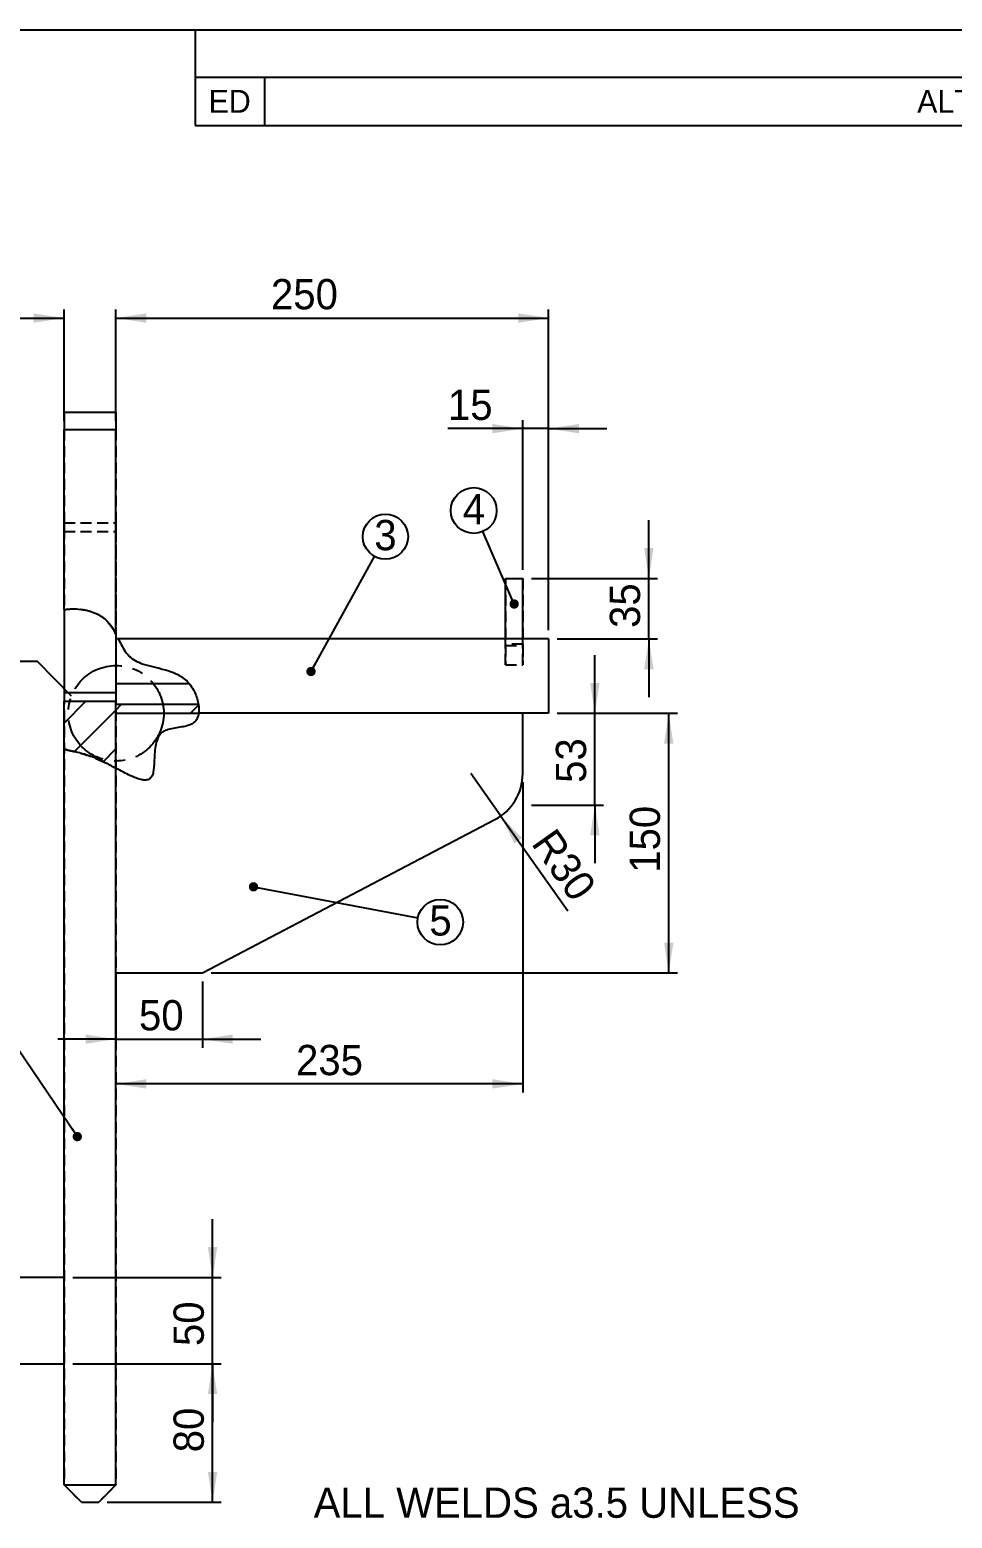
# Model space of a CAD drawing. Header units: millimetres. Extents: x 8 to 2090, y 25 to 1460.
# Drawn here: x 837 to 1370, y 600 to 1460 of the extents above; entities that cross this region are included whole.
import ezdxf

# ---------------------------------------------------------------- set-up
doc = ezdxf.new("R2010")
doc.units = ezdxf.units.MM
doc.header["$LTSCALE"] = 5
doc.header["$PDSIZE"] = -1
doc.linetypes.add('CENTER', pattern=[10.159999999999998, 6.35, -1.27, 1.27, -1.27])
doc.linetypes.add('HIDDEN', pattern=[1.905, 1.27, -0.635])
doc.layers.add('AM_0', color=7, linetype='Continuous', lineweight=25)
for name, color, linetype in [('AM_10', 7, 'CENTER'), ('AM_3', 6, 'HIDDEN'), ('AM_5', 3, 'Continuous'), ('AM_6', 2, 'Continuous'), ('AM_8', 1, 'Continuous')]:
    doc.layers.add(name, color=color, linetype=linetype)
doc.styles.add('SLDTEXTSTYLE0', font='ARIAL.TTF', dxfattribs={"width": 0.948})
doc.styles.add('SLDTEXTSTYLE2', font='GOTHIC.TTF', dxfattribs={"width": 0.913})
doc.styles.get("Standard").update_dxf_attribs({"font": 'ARIAL.TTF'})
doc.dimstyles.new('SLDDIMSTYLE0', dxfattribs={"dimtxt": 17.5, "dimasz": 17.5, "dimexe": 0, "dimexo": 0.0625, "dimgap": 4.375, "dimtad": 1, "dimdec": 0, "dimrnd": 1e-09, "dimzin": 12, "dimdsep": 46, "dimtxsty": 'SLDTEXTSTYLE0', "dimsah": 1, "dimcen": 0.09, "dimadec": 0, "dimazin": 3, "dimtfac": 1, "dimtdec": 0, "dimtmove": 0, "dimatfit": 0, "dimfxl": 1, "dimfrac": 2, "dimtolj": 1, "dimtzin": 12, "dimarcsym": 0})
doc.dimstyles.new('SLDDIMSTYLE1', dxfattribs={"dimtxt": 17.5, "dimasz": 17.5, "dimexe": 0, "dimexo": 0.0625, "dimgap": 4.375, "dimtad": 1, "dimdec": 0, "dimrnd": 1e-09, "dimzin": 12, "dimdsep": 46, "dimtxsty": 'SLDTEXTSTYLE0', "dimsah": 1, "dimcen": 0.09, "dimadec": 0, "dimazin": 3, "dimtfac": 1, "dimtdec": 0, "dimtofl": 0, "dimtmove": 0, "dimatfit": 3, "dimfxl": 1, "dimfrac": 2, "dimtolj": 1, "dimtzin": 12, "dimarcsym": 0})
doc.dimstyles.new('SLDDIMSTYLE2', dxfattribs={"dimtxt": 17.5, "dimasz": 17.5, "dimexe": 0, "dimexo": 0.0625, "dimgap": 4.375, "dimtad": 1, "dimdec": 0, "dimrnd": 1e-09, "dimzin": 12, "dimdsep": 46, "dimtxsty": 'SLDTEXTSTYLE0', "dimsah": 1, "dimcen": 0, "dimadec": 0, "dimazin": 3, "dimtfac": 1, "dimtdec": 0, "dimtofl": 0, "dimtmove": 0, "dimatfit": 3, "dimfxl": 1, "dimfrac": 2, "dimtolj": 1, "dimtzin": 12, "dimarcsym": 0})
doc.dimstyles.new('SLDDIMSTYLE3', dxfattribs={"dimtxt": 0.18, "dimasz": 5.3846153846, "dimexe": 0, "dimexo": 0.0625, "dimgap": 0, "dimtad": 0, "dimtih": 1, "dimtoh": 1, "dimdec": 0, "dimrnd": 1e-09, "dimzin": 0, "dimdsep": 46, "dimtxsty": 'STANDARD', "dimblk1": 'DOT', "dimblk2": 'DOT', "dimsah": 1, "dimcen": 0.09, "dimadec": 0, "dimazin": 0, "dimtfac": 5.3846153846, "dimtdec": 0, "dimtofl": 0, "dimtmove": 0, "dimatfit": 3, "dimldrblk": 'DOT', "dimfxl": 1, "dimfrac": 2, "dimtolj": 1, "dimtzin": 0, "dimarcsym": 0})
doc.dimstyles.new('SLDDIMSTYLE4', dxfattribs={"dimtxt": 0.18, "dimasz": 17.5, "dimexe": 0, "dimexo": 0.0625, "dimgap": 0, "dimtad": 0, "dimtih": 1, "dimtoh": 1, "dimdec": 0, "dimrnd": 1e-09, "dimzin": 0, "dimdsep": 46, "dimtxsty": 'STANDARD', "dimblk1": 'NONE', "dimblk2": 'NONE', "dimsah": 1, "dimcen": 0.09, "dimadec": 0, "dimazin": 0, "dimtfac": 17.5, "dimtdec": 0, "dimtofl": 0, "dimtmove": 0, "dimatfit": 3, "dimldrblk": 'NONE', "dimfxl": 1, "dimfrac": 2, "dimtolj": 1, "dimtzin": 0, "dimarcsym": 0})
pattern_1 = [(45, (0, 0), (-11.22532015133644, 11.22532015133644), [])]
pattern_2 = [(45, (0, 0), (-33.67596045400933, 33.67596045400933), []), (45, (22.45065, 0), (-33.67596045400933, 33.67596045400933), [])]

# ---------------------------------------------------------------- blocks, each defined once
blk = doc.blocks.new('SW_TABLEANNOTATION_0')
at = {"layer": 'AM_0', "color": 0}
for p, q in [((0, 0), (0, -27.3160061468)), ((0, 0), (40, 0)), ((40, 0), (905, 0)), ((905, 0), (1000, 0)), ((1000, 0), (1142, 0)), ((1142, 0), (1142, -27.3160061468)), ((0, -27.3160061468), (0, -55.3160061468)), ((0, -27.3160061468), (40, -27.3160061468)), ((40, -27.3160061468), (40, -55.3160061468)), ((40, -27.3160061468), (905, -27.3160061468)), ((905, -27.3160061468), (905, -55.3160061468)), ((905, -27.3160061468), (1000, -27.3160061468)), ((1000, -27.3160061468), (1000, -55.3160061468)), ((1000, -27.3160061468), (1142, -27.3160061468)), ((1142, -27.3160061468), (1142, -55.3160061468)), ((0, -55.3160061468), (40, -55.3160061468)), ((40, -55.3160061468), (905, -55.3160061468)), ((905, -55.3160061468), (1000, -55.3160061468)), ((1000, -55.3160061468), (1142, -55.3160061468))]:
    blk.add_line(p, q, dxfattribs=at)
at = {"layer": 'AM_0', "color": 0, "attachment_point": 1}
for s, insert, char_height, style in [('EDITIONS', (540.8864971288, -8.5019559689), 10.5833333333, 'SLDTEXTSTYLE2'), ('ED', (7.7507716883, -34.7300542098), 13.2291666667, 'SLDTEXTSTYLE0'), ('ALTERATION', (417.133487612, -34.7300542098), 13.2291666667, 'SLDTEXTSTYLE0'), ('DATE', (928.9814809896, -34.7300542098), 13.2291666667, 'SLDTEXTSTYLE0'), ('SIGNATURE', (1019.5532380641, -34.7300542098), 13.2291666667, 'SLDTEXTSTYLE0')]:
    blk.add_mtext(s, dxfattribs=dict(at, insert=insert, char_height=char_height, style=style))
blk = doc.blocks.new('_D')
at = {"layer": 'AM_5'}
for p, q in [((1163.9617275677, 1064.9484375), (1163.9617275677, 1098.6022836538)), ((1142.25625, 1064.9484375), (1168.9617275677, 1064.9484375)), ((1163.9617275677, 1011.9484375), (1163.9617275677, 1064.9484375)), ((1127.25625, 1011.9484375), (1168.9617275677, 1011.9484375)), ((1163.9617275677, 1011.9484375), (1163.9617275677, 978.2945913462))]:
    blk.add_line(p, q, dxfattribs=at)
for points in [[(1163.9617275677, 1064.9484375), (1166.65403526, 1082.4484375), (1161.2694198754, 1082.4484375)], [(1163.9617275677, 1011.9484375), (1161.2694198754, 994.4484375), (1166.65403526, 994.4484375)]]:
    blk.add_solid(points, dxfattribs=at)
at = {"layer": 'AM_5', "insert": (1141.4030409575, 1024.736812741), "char_height": 17.5, "attachment_point": 1, "rotation": 90.00000000000018, "style": 'SLDTEXTSTYLE0'}
blk.add_mtext('53', dxfattribs=at)
blk = doc.blocks.new('_D_2')
at = {"layer": 'AM_5'}
for p, q in [((862.25625, 688.9484375), (948.0552379673, 688.9484375)), ((943.0552379673, 608.9484375), (943.0552379673, 688.9484375)), ((882.25625, 608.9484375), (948.0552379673, 608.9484375))]:
    blk.add_line(p, q, dxfattribs=at)
for points in [[(943.0552379673, 688.9484375), (940.362930275, 671.4484375), (945.7475456596, 671.4484375)], [(943.0552379673, 608.9484375), (945.7475456596, 626.4484375), (940.362930275, 626.4484375)]]:
    blk.add_solid(points, dxfattribs=at)
at = {"layer": 'AM_5', "insert": (920.4965513572, 637.8375756738), "char_height": 17.5, "attachment_point": 1, "rotation": 90.00000000000018, "style": 'SLDTEXTSTYLE0'}
blk.add_mtext('80', dxfattribs=at)
blk = doc.blocks.new('_D_3')
at = {"layer": 'AM_5'}
for p, q in [((943.0552379673, 738.9484375), (943.0552379673, 772.6022836538)), ((862.25625, 738.9484375), (948.0552379673, 738.9484375)), ((943.0552379673, 688.9484375), (943.0552379673, 738.9484375)), ((862.25625, 688.9484375), (948.0552379673, 688.9484375)), ((943.0552379673, 688.9484375), (943.0552379673, 655.2945913462))]:
    blk.add_line(p, q, dxfattribs=at)
for points in [[(943.0552379673, 738.9484375), (945.7475456596, 756.4484375), (940.362930275, 756.4484375)], [(943.0552379673, 688.9484375), (940.362930275, 671.4484375), (945.7475456596, 671.4484375)]]:
    blk.add_solid(points, dxfattribs=at)
at = {"layer": 'AM_5', "insert": (920.4965513572, 699.2539825027), "char_height": 17.5, "attachment_point": 1, "rotation": 90.00000000000018, "style": 'SLDTEXTSTYLE0'}
blk.add_mtext('50', dxfattribs=at)
blk = doc.blocks.new('_D_4')
at = {"layer": 'AM_5'}
for p, q in [((1142.25625, 1064.9484375), (1211.6344985138, 1064.9484375)), ((1206.6344985138, 914.9484375), (1206.6344985138, 1064.9484375)), ((942.25625, 914.9484375), (1211.6344985138, 914.9484375))]:
    blk.add_line(p, q, dxfattribs=at)
for points in [[(1206.6344985138, 1064.9484375), (1203.9421908215, 1047.4484375), (1209.3268062061, 1047.4484375)], [(1206.6344985138, 914.9484375), (1209.3268062061, 932.4484375), (1203.9421908215, 932.4484375)]]:
    blk.add_solid(points, dxfattribs=at)
at = {"layer": 'AM_5', "insert": (1184.0758119036, 972.8044415926), "char_height": 17.5, "attachment_point": 1, "rotation": 90.0000000000002, "style": 'SLDTEXTSTYLE0'}
blk.add_mtext('150', dxfattribs=at)
blk = doc.blocks.new('_D_5')
at = {"layer": 'AM_5'}
for p, q in [((1122.25625, 1025.0923612102), (1122.25625, 845.748952595)), ((1122.25625, 850.748952595), (887.25625, 850.748952595))]:
    blk.add_line(p, q, dxfattribs=at)
for points in [[(887.25625, 850.748952595), (904.75625, 848.0566449027), (904.75625, 853.4412602873)], [(1122.25625, 850.748952595), (1104.75625, 853.4412602873), (1104.75625, 848.0566449027)]]:
    blk.add_solid(points, dxfattribs=at)
at = {"layer": 'AM_5', "insert": (991.3028020219, 873.3076392051), "char_height": 17.5, "attachment_point": 1, "style": 'SLDTEXTSTYLE0'}
blk.add_mtext('235', dxfattribs=at)
blk = doc.blocks.new('_D_6')
at = {"layer": 'AM_5'}
for p, q in [((887.25625, 909.9484375), (887.25625, 871.6316058147)), ((937.25625, 909.9484375), (937.25625, 871.6316058147)), ((887.25625, 876.6316058147), (853.6024038462, 876.6316058147)), ((887.25625, 876.6316058147), (937.25625, 876.6316058147)), ((937.25625, 876.6316058147), (970.9100961538, 876.6316058147))]:
    blk.add_line(p, q, dxfattribs=at)
for points in [[(887.25625, 876.6316058147), (869.75625, 879.323913507), (869.75625, 873.9392981224)], [(937.25625, 876.6316058147), (954.75625, 873.9392981224), (954.75625, 879.323913507)]]:
    blk.add_solid(points, dxfattribs=at)
at = {"layer": 'AM_5', "insert": (900.5462528069, 899.1902924249), "char_height": 17.5, "attachment_point": 1, "style": 'SLDTEXTSTYLE0'}
blk.add_mtext('50', dxfattribs=at)
blk = doc.blocks.new('_D_7')
at = {"layer": 'AM_5'}
for q in [(1092.25625, 1030.0923612102), (1148.2469641793, 950.8531075061)]:
    blk.add_line((1109.5685325145, 1005.5916495035), q, dxfattribs=at)
blk.add_solid([(1109.5685325145, 1005.5916495035), (1117.4685821614, 989.745901295), (1121.8661458011, 992.853234054)], dxfattribs=at)
at = {"layer": 'AM_5', "insert": (1141.0602734998, 999.761495165), "char_height": 17.5, "attachment_point": 1, "rotation": 305.2451516349197, "style": 'SLDTEXTSTYLE0'}
blk.add_mtext('R30', dxfattribs=at)
blk = doc.blocks.new('_D_8')
at = {"layer": 'AM_5'}
for p, q in [((1195.1461664139, 1142.9484375), (1195.1461664139, 1176.6022836538)), ((1127.25625, 1142.9484375), (1200.1461664139, 1142.9484375)), ((1195.1461664139, 1107.9484375), (1195.1461664139, 1142.9484375)), ((1142.25625, 1107.9484375), (1200.1461664139, 1107.9484375)), ((1195.1461664139, 1107.9484375), (1195.1461664139, 1074.2945913462))]:
    blk.add_line(p, q, dxfattribs=at)
for points in [[(1195.1461664139, 1142.9484375), (1197.8384741063, 1160.4484375), (1192.4538587216, 1160.4484375)], [(1195.1461664139, 1107.9484375), (1192.4538587216, 1090.4484375), (1197.8384741063, 1090.4484375)]]:
    blk.add_solid(points, dxfattribs=at)
at = {"layer": 'AM_5', "insert": (1172.5874798038, 1114.2976141039), "char_height": 17.5, "attachment_point": 1, "rotation": 90.00000000000021, "style": 'SLDTEXTSTYLE0'}
blk.add_mtext('35', dxfattribs=at)
blk = doc.blocks.new('_D_9')
at = {"layer": 'AM_5'}
for p, q in [((887.25625, 1233.9484375), (887.25625, 1298.3893369377)), ((887.25625, 1293.3893369377), (1137.25625, 1293.3893369377)), ((1137.25625, 1112.9484375), (1137.25625, 1298.3893369377))]:
    blk.add_line(p, q, dxfattribs=at)
for points in [[(887.25625, 1293.3893369377), (904.75625, 1290.6970292454), (904.75625, 1296.08164463)], [(1137.25625, 1293.3893369377), (1119.75625, 1296.08164463), (1119.75625, 1290.6970292454)]]:
    blk.add_solid(points, dxfattribs=at)
at = {"layer": 'AM_5', "insert": (976.8172477214, 1315.9480235478), "char_height": 17.5, "attachment_point": 1, "style": 'SLDTEXTSTYLE0'}
blk.add_mtext('250', dxfattribs=at)
blk = doc.blocks.new('_D_10')
at = {"layer": 'AM_5'}
for p, q in [((1122.25625, 1147.9484375), (1122.25625, 1234.4639305554)), ((1137.25625, 1112.9484375), (1137.25625, 1234.4639305554)), ((1122.25625, 1229.4639305554), (1079.073991782, 1229.4639305554)), ((1137.25625, 1229.4639305554), (1122.25625, 1229.4639305554)), ((1137.25625, 1229.4639305554), (1170.9100961538, 1229.4639305554))]:
    blk.add_line(p, q, dxfattribs=at)
for points in [[(1122.25625, 1229.4639305554), (1104.75625, 1232.1562382477), (1104.75625, 1226.7716228631)], [(1137.25625, 1229.4639305554), (1154.75625, 1226.7716228631), (1154.75625, 1232.1562382477)]]:
    blk.add_solid(points, dxfattribs=at)
at = {"layer": 'AM_5', "insert": (1079.073991782, 1252.0226171656), "char_height": 17.5, "attachment_point": 1, "style": 'SLDTEXTSTYLE0'}
blk.add_mtext('15', dxfattribs=at)
blk = doc.blocks.new('_D_11')
at = {"layer": 'AM_5'}
for p, q in [((719.25625, 1233.9484375), (719.25625, 1298.3893369377)), ((719.25625, 1293.3893369377), (857.25625, 1293.3893369377)), ((857.25625, 1233.9484375), (857.25625, 1298.3893369377))]:
    blk.add_line(p, q, dxfattribs=at)
for points in [[(719.25625, 1293.3893369377), (736.75625, 1290.6970292454), (736.75625, 1296.08164463)], [(857.25625, 1293.3893369377), (839.75625, 1296.08164463), (839.75625, 1290.6970292454)]]:
    blk.add_solid(points, dxfattribs=at)
at = {"layer": 'AM_5', "insert": (768.6014572687, 1315.9480235478), "char_height": 17.5, "attachment_point": 1, "style": 'SLDTEXTSTYLE0'}
blk.add_mtext('138', dxfattribs=at)
blk = doc.blocks.new('_Dot')
at = {"color": 0, "linetype": 'ByBlock', "lineweight": -2}
blk.add_line((-0.5, 0), (-1, 0), dxfattribs=at)
at = {"color": 0, "linetype": 'ByBlock', "const_width": 0.5}
blk.add_lwpolyline([(-0.25, 0, 1), (0.25, 0, 1)], format="xyb", close=True, dxfattribs=at)
blk = doc.blocks.new('SW_NOTE_0_4')
at = {"layer": 'AM_6', "color": 0}
blk.add_circle((12.9323055191, -2.4449806669), 13.16140024843909, dxfattribs=at)
at = {"layer": 'AM_6', "color": 0, "insert": (13.0840353982, 7.3039131342), "char_height": 17.5, "attachment_point": 2, "style": 'SLDTEXTSTYLE0'}
blk.add_mtext('5', dxfattribs=at)
blk = doc.blocks.new('SW_NOTE_0_5')
at = {"layer": 'AM_6', "color": 0}
blk.add_circle((6.3039339158, 11.4295998484), 13.05279033419116, dxfattribs=at)
at = {"layer": 'AM_6', "color": 0, "insert": (6.3150679969, 21.0997390658), "char_height": 17.5, "attachment_point": 2, "style": 'SLDTEXTSTYLE0'}
blk.add_mtext('3', dxfattribs=at)
blk = doc.blocks.new('SW_NOTE_0_6')
at = {"layer": 'AM_6', "color": 0}
blk.add_circle((-5.2533129353, 12.1496347746), 13.23672625515147, dxfattribs=at)
at = {"layer": 'AM_6', "color": 0, "insert": (-5.1244698649, 21.7701879994), "char_height": 17.5, "attachment_point": 2, "style": 'SLDTEXTSTYLE0'}
blk.add_mtext('4', dxfattribs=at)
blk = doc.blocks.new('_None')

msp = doc.modelspace()

# ---------------------------------------------------------------- hatches: boundary and pattern name
at = {"layer": 'AM_8'}
h = msp.add_hatch(dxfattribs=at)
h.set_pattern_fill('ANSI31', color=256, scale=5, style=0)
h.set_pattern_definition(pattern_1)
edge = h.paths.add_edge_path(flags=0)
edge.add_spline(control_points=[(857.2562499999731, 1124.91433317179), (865.9504990039536, 1126.195149948633), (879.6104730778592, 1123.697067307528), (885.6258138503731, 1113.61890319974), (887.256250007049, 1110.495914765875)], knot_values=[0.377623053425032, 0.377623053425032, 0.377623053425032, 0.377623053425032, 0.4545190661057681, 0.4874557911345004, 0.4874557911345004, 0.4874557911345004, 0.4874557911345004], weights=[1, 1, 1, 1, 1], degree=3, periodic=0)
edge.add_line((887.2562500070488, 1110.495914765876), (887.2562500000015, 1110.495914779369))
edge.add_spline(control_points=[(887.2562499999989, 1110.495914779379), (885.8447692933662, 1113.199509091629), (884.2770232310752, 1115.890456977947), (882.1910890327958, 1118.11876203591), (880.6338271076506, 1119.782311455272), (878.7355151595505, 1121.162690892589), (876.7078870923309, 1122.207554733065), (874.1935225941814, 1123.503240361197), (871.4222571060761, 1124.348196378274), (868.6323082070686, 1124.823764569962), (864.8944199150147, 1125.460916302891), (861.0076478034066, 1125.46698047244), (857.2562499999988, 1124.914333171794)], knot_values=[0, 0, 0, 0, 0.0091722225361141, 0.0091722225361141, 0.0091722225361141, 0.0160339275957082, 0.0160339275957082, 0.0160339275957082, 0.0245396212417196, 0.0245396212417196, 0.0245396212417196, 0.0359643580271157, 0.0359643580271157, 0.0359643580271157, 0.0359643580271157], weights=[1, 1, 1, 1, 1, 1, 1, 1, 1, 1, 1, 1, 1], degree=3, periodic=0)
h = msp.add_hatch(dxfattribs=at)
h.set_pattern_fill('ANSI32', color=256, scale=5, style=0)
h.set_pattern_definition(pattern_2)
edge = h.paths.add_edge_path(flags=0)
edge.add_spline(control_points=[(934.9398762117522, 1069.948437498404), (935.2090512403993, 1068.195821837541), (935.2560580012139, 1066.492619494647), (935.0401115675878, 1064.948437499996)], knot_values=[0.696998988989326, 0.696998988989326, 0.696998988989326, 0.696998988989326, 0.7122208789095967, 0.7122208789095967, 0.7122208789095967, 0.7122208789095967], weights=[1, 1, 1, 1], degree=3, periodic=0)
edge.add_spline(control_points=[(935.0401115675883, 1064.9484375), (935.7765858159994, 1070.214791080499), (927.9588656101771, 1094.173027653493), (898.1377646641241, 1088.787670855762), (890.5152906077174, 1104.040068801182), (888.5527325487716, 1107.948437500106)], knot_values=[0.2877791210904149, 0.2877791210904149, 0.2877791210904149, 0.2877791210904149, 0.3396925968084721, 0.4625634067912818, 0.503625871980501, 0.503625871980501, 0.503625871980501, 0.503625871980501], weights=[1, 1, 1, 1, 1, 1], degree=3, periodic=0)
edge.add_spline(control_points=[(888.5527325488251, 1107.9484375), (890.515290607752, 1104.040068801112), (898.1377646641755, 1088.787670855771), (920.7865686288017, 1092.877791157232), (929.6920168328063, 1081.9484375)], knot_values=[0.496374128019872, 0.496374128019872, 0.496374128019872, 0.496374128019872, 0.5374365932087182, 0.660307403154721, 0.660307403154721, 0.660307403154721, 0.660307403154721], weights=[1, 1, 1, 1, 1], degree=3, periodic=0)
edge.add_spline(control_points=[(929.6920168328062, 1081.9484375), (930.5879485664748, 1080.848890958862), (931.3760507315311, 1079.636139605723), (932.0317427457194, 1078.433616256202), (932.6233965657718, 1077.34853741118), (933.1202469563269, 1076.246399992741), (933.5100920190292, 1075.235952041433), (933.9057157758484, 1074.210526166354), (934.2016153333843, 1073.253856337017), (934.4102008527872, 1072.467960528991), (934.6218994391382, 1071.67033549704), (934.7518617015943, 1071.026218054104), (934.8302326970256, 1070.598883618807), (934.9085647377417, 1070.171761592338), (934.9398762115071, 1069.9484375), (934.9398762115071, 1069.9484375)], knot_values=[0, 0, 0, 0, 0.0042550283674396, 0.0042550283674396, 0.0042550283674396, 0.0080916945646041, 0.0080916945646041, 0.0080916945646041, 0.0119901555552513, 0.0119901555552513, 0.0119901555552513, 0.0159473377118492, 0.0159473377118492, 0.0159473377118492, 0.0199009675255856, 0.0199009675255856, 0.0199009675255856, 0.0199009675255856], weights=[1, 1, 1, 1, 1, 1, 1, 1, 1, 1, 1, 1, 1, 1, 1, 1], degree=3, periodic=0)
h = msp.add_hatch(dxfattribs=at)
h.set_pattern_fill('ANSI31', color=256, scale=5, style=0)
h.set_pattern_definition(pattern_1)
edge = h.paths.add_edge_path(flags=0)
edge.add_spline(control_points=[(857.256249998325, 1044.167419274817), (862.0842152536452, 1043.04307097372), (871.9227918035638, 1041.278955136222), (882.768682840044, 1035.53348405824), (887.2562499999958, 1033.148875478219)], knot_values=[0.9515776358145666, 0.9515776358145666, 0.9515776358145666, 0.9515776358145666, 1, 1.037761631630976, 1.037761631630976, 1.037761631630976, 1.037761631630976], weights=[1, 1, 1, 1, 1], degree=3, periodic=0)
edge.add_line((887.2562499999958, 1033.148875478219), (887.2562499999992, 1071.9484375))
edge.add_line((887.2562499999992, 1071.9484375), (857.256249999999, 1071.9484375))
edge.add_line((857.256249999999, 1071.9484375), (857.256249998325, 1044.167419274817))
h = msp.add_hatch(dxfattribs=at)
h.set_pattern_fill('ANSI32', color=256, scale=5, style=0)
h.set_pattern_definition(pattern_2)
edge = h.paths.add_edge_path(flags=0)
edge.add_line((934.9398762117523, 1069.948437498403), (887.2562499999993, 1069.9484375))
edge.add_line((887.2562499999993, 1069.9484375), (887.2562499999993, 1064.9484375))
edge.add_line((887.2562499999993, 1064.9484375), (935.0401115675878, 1064.948437499996))
edge.add_spline(control_points=[(935.0401115675878, 1064.948437499996), (935.2560580012139, 1066.492619494647), (935.2090512403993, 1068.195821837541), (934.9398762117523, 1069.948437498404)], knot_values=[0.2877791210904033, 0.2877791210904033, 0.2877791210904033, 0.2877791210904033, 0.3030010110106738, 0.3030010110106738, 0.3030010110106738, 0.3030010110106738], weights=[1, 1, 1, 1], degree=3, periodic=0)
h = msp.add_hatch(dxfattribs=at)
h.set_pattern_fill('ANSI31', color=256, scale=5, angle=90, style=0)
h.set_pattern_definition([(135.0000000000002, (0, 0), (-11.2253201513364, -11.22532015133648), [])])
edge = h.paths.add_edge_path(flags=0)
edge.add_spline(control_points=[(935.0401115675883, 1064.9484375), (934.7477724780985, 1062.857989647986), (931.5158190856502, 1055.348275063247), (905.0644333554686, 1059.904749684798), (913.8290556478994, 1018.956597450548), (896.777592251094, 1028.089413721769), (887.2562499999955, 1033.14887547822)], knot_values=[0.7122208789095855, 0.7122208789095855, 0.7122208789095855, 0.7122208789095855, 0.7328276255221228, 0.7982404779757244, 0.8821189170264219, 0.962238368369025, 0.962238368369025, 0.962238368369025, 0.962238368369025], weights=[1, 1, 1, 1, 1, 1, 1], degree=3, periodic=0)
edge.add_spline(control_points=[(887.2562499999995, 1033.148875478217), (896.7775922510964, 1028.089413721767), (913.8290556478989, 1018.95659745055), (905.0644333554686, 1059.904749684798), (931.5158190856502, 1055.348275063247), (934.7477724780985, 1062.857989647986), (935.0401115675883, 1064.9484375)], knot_values=[0.0377616316309862, 0.0377616316309862, 0.0377616316309862, 0.0377616316309862, 0.1178810829735781, 0.2017595220242756, 0.2671723744778772, 0.287779121090415, 0.287779121090415, 0.287779121090415, 0.287779121090415], weights=[1, 1, 1, 1, 1, 1, 1], degree=3, periodic=0)
h = msp.add_hatch(dxfattribs=at)
h.set_pattern_fill('ANSI31', color=256, scale=5, style=0)
h.set_pattern_definition(pattern_1)
edge = h.paths.add_edge_path(flags=0)
edge.add_spline(control_points=[(857.2562499999991, 1044.167419274427), (867.6339723404116, 1041.750630034046), (877.8517868591975, 1038.1462298791), (887.2562499999992, 1033.148875478217)], knot_values=[0, 0, 0, 0, 0.0319714409427628, 0.0319714409427628, 0.0319714409427628, 0.0319714409427628], weights=[1, 1, 1, 1], degree=3, periodic=0)
edge.add_spline(control_points=[(887.2562499999958, 1033.148875478219), (882.768682840044, 1035.53348405824), (871.9227918035638, 1041.278955136222), (862.0842152536454, 1043.04307097372), (857.256249998325, 1044.167419274817)], knot_values=[0.9622383683690239, 0.9622383683690239, 0.9622383683690239, 0.9622383683690239, 1, 1.048422364185433, 1.048422364185433, 1.048422364185433, 1.048422364185433], weights=[1, 1, 1, 1, 1], degree=3, periodic=0)

# ---------------------------------------------------------------- linework, layer by layer
at = {"color": 7, "linetype": 'Continuous', "lineweight": 0}
msp.add_point((1122.25625, 1011.9484375), dxfattribs=at)
at = {"layer": 'AM_0'}
for p, q in [((26.3417472174, 1460.005464201), (2075.0367667596, 1460.005464201)), ((857.25625, 1238.9484375), (887.25625, 1238.9484375)), ((857.25625, 1238.9484375), (857.25625, 1228.9484375)), ((887.25625, 1238.9484375), (887.25625, 1228.9484375)), ((857.25625, 1228.9484375), (887.25625, 1228.9484375)), ((857.25625, 1124.9143331718), (857.25625, 1228.9484375)), ((887.25625, 1110.4959147794), (887.25625, 1228.9484375)), ((1112.25625, 1142.9484375), (1122.25625, 1142.9484375)), ((1112.25625, 1107.9484375), (1112.25625, 1142.9484375)), ((1122.25625, 1107.9484375), (1122.25625, 1142.9484375)), ((857.25625, 1124.9143331718), (857.25625, 1076.9484375)), ((887.25625, 1110.4959147794), (887.25625, 1076.9484375)), ((888.5527325488, 1107.9484375), (887.25625, 1107.9484375)), ((1137.25625, 1107.9484375), (888.5527325488, 1107.9484375001)), ((1137.25625, 1107.9484375), (1137.25625, 1064.9484375)), ((857.25625, 1076.9484375), (887.25625, 1076.9484375)), ((857.25625, 1076.9484375), (857.25625, 1071.9484375)), ((929.6920168248, 1081.9484375), (887.25625, 1081.9484375)), ((887.25625, 1076.9484375), (887.25625, 1071.9484375)), ((857.25625, 1071.9484375), (887.25625, 1071.9484375)), ((857.2562499983, 1044.1674192748), (857.25625, 1071.9484375)), ((887.25625, 1033.1488754782), (887.25625, 1071.9484375)), ((887.25625, 1064.9484375), (887.25625, 1069.9484375)), ((934.9398762118, 1069.9484374984), (887.25625, 1069.9484375)), ((887.25625, 1064.9484375), (935.0401115676, 1064.9484375)), ((1137.25625, 1064.9484375), (935.0401115676, 1064.9484375)), ((1122.25625, 1030.0923612102), (1122.25625, 1064.9484375)), ((857.25625, 618.9484375), (857.25625, 1044.1674192744)), ((887.25625, 618.9484375), (887.25625, 1033.1488754782)), ((937.25625, 914.9484375), (1106.1871917193, 1003.5230393744)), ((887.25625, 914.9484375), (937.25625, 914.9484375)), ((857.25625, 738.9484375), (719.25625, 738.9484375)), ((719.25625, 688.9484375), (857.25625, 688.9484375)), ((867.25625, 608.9484375), (857.25625, 618.9484375)), ((857.25625, 618.9484375), (887.25625, 618.9484375)), ((887.25625, 618.9484375), (877.25625, 608.9484375)), ((867.25625, 608.9484375), (877.25625, 608.9484375))]:
    msp.add_line(p, q, dxfattribs=at)
msp.add_arc((1092.25625, 1030.0923612102), 29.99999999999999, 297.6691158227, 0, dxfattribs=at)
for points, knots in [([(857.2562500000009, 1124.914333171793), (859.1520832117445, 1125.109881840356), (862.9427618022764, 1125.500877285914), (868.1795858228471, 1125.017936358172), (872.8026009098907, 1123.927783383807), (876.5147080081068, 1122.427486494201), (879.6837587619473, 1120.475985618955), (882.554754493136, 1117.932043837382), (885.0755297476325, 1114.534618983421), (886.5283562411322, 1111.843977457679), (887.2562500000032, 1110.495914779368)], [0, 0, 0, 0, 0.1585649756584057, 0.3170473302784712, 0.4354313423168382, 0.5536529147746475, 0.6491716542557345, 0.7445888170912891, 0.8720341301477138, 1, 1, 1, 1]), ([(888.5527325487734, 1107.948437500106), (888.7255735404871, 1107.604120332749), (889.6270215125085, 1105.808342553602), (891.2561107870102, 1102.661253419053), (893.8470212697622, 1098.789713103383), (897.306491749287, 1095.805711436632), (901.9488185006524, 1093.615404595484), (907.6017283622291, 1092.044285670132), (914.0316668481125, 1090.607516750192), (919.5336229164175, 1088.980280074437), (923.8397462669909, 1086.952601727809), (927.0112378009877, 1084.814184834681), (929.8202834326864, 1082.009172348862), (931.9866211339981, 1078.716861881946), (933.6073144659493, 1075.219253244851), (934.6682489432917, 1071.742946845711), (935.265210205774, 1068.288400766428), (935.1131515632829, 1066.032188626007), (935.04011156759, 1064.948437499999)], [0, 0, 0, 0, 0.0167425095915066, 0.0873201499723586, 0.1540543107599981, 0.2178473001095647, 0.283061712053427, 0.3754515654156703, 0.4722768828459621, 0.5696219958253239, 0.6239285105383204, 0.6785230510486485, 0.7350338326444629, 0.7952379104253999, 0.8488263628822357, 0.9020280345501668, 0.9529400511718945, 1, 1, 1, 1]), ([(935.04011156759, 1064.948437499999), (934.9226874259573, 1064.311749911693), (934.6741783871939, 1062.964304502575), (933.8002588942918, 1061.064478463801), (932.3529941465523, 1059.443205551351), (930.0415429871468, 1058.156266056382), (926.9067761908531, 1057.323136723231), (923.1345492319377, 1056.748853963868), (919.3316329200264, 1056.151514870597), (916.129104983751, 1055.252227282164), (913.732675028311, 1053.879313898181), (912.1774815332869, 1052.167424545736), (910.826645465433, 1049.51678717696), (909.9529971943339, 1045.823601475132), (909.5365606684895, 1041.304840142472), (909.3733804825891, 1037.078229223315), (909.1630350177778, 1033.42731683486), (908.7770266454024, 1030.574285106729), (908.100657535071, 1028.511884467272), (907.137145383663, 1027.328314367891), (906.2146851036383, 1026.722281179332), (905.139304691882, 1026.393133890759), (903.5507347814798, 1026.281236209035), (901.3537905994308, 1026.645091040492), (898.5544806458009, 1027.574601308941), (895.2317216156445, 1029.019953193993), (891.4324959546345, 1030.927625447311), (888.6835344022187, 1032.389735437861), (887.2562500000008, 1033.148875478217)], [0, 0, 0, 0, 0.0257721983866563, 0.0545426533151073, 0.0822164702436798, 0.1109688518919889, 0.1587133158187707, 0.2107750202289198, 0.2632509397022866, 0.3123189479221324, 0.3425408514873521, 0.3721340855845423, 0.403152061092037, 0.4603036231108528, 0.5221935411055397, 0.5841016892581153, 0.6290652812349479, 0.6679358710317039, 0.6990718038229435, 0.7138902762404301, 0.7279499769042391, 0.7424495548263579, 0.7582672516712667, 0.7910912698949086, 0.8304342234192068, 0.8757876521462749, 0.9355078842413481, 1, 1, 1, 1]), ([(887.2562500000007, 1033.148875478217), (884.923408525128, 1034.390711987785), (880.2613005746114, 1036.872481935236), (872.9760501721956, 1040.205143620293), (865.1982520196788, 1042.40760636963), (859.9054900259134, 1043.580392631276), (857.2562500000007, 1044.167419274426)], [0, 0, 0, 0, 0.2469927458070467, 0.493606983736361, 0.7465299499375582, 1, 1, 1, 1])]:
    msp.add_open_spline(points, degree=3, knots=knots, dxfattribs=at)
at = {"layer": 'AM_10'}
msp.add_circle((887.25625, 1064.9484375), 27.59404507773752, dxfattribs=at)
at = {"layer": 'AM_3'}
for p, q in [((857.25625, 1238.9484375), (887.25625, 1238.9484375)), ((857.25625, 1238.9484375), (857.25625, 1228.9484375)), ((887.25625, 1238.9484375), (887.25625, 1228.9484375)), ((857.25625, 1228.9484375), (887.25625, 1228.9484375)), ((857.25625, 1228.9484375), (857.25625, 618.9484375)), ((887.25625, 1228.9484375), (887.25625, 618.9484375)), ((857.25625, 1174.9484375), (887.25625, 1174.9484375)), ((857.25625, 1169.9484375), (857.25625, 1174.9484375)), ((857.25625, 1174.9484375), (857.25625, 1169.9484375)), ((887.25625, 1169.9484375), (887.25625, 1174.9484375)), ((887.25625, 1174.9484375), (887.25625, 1169.9484375)), ((857.25625, 1124.9143331716), (857.25625, 1169.9484375)), ((857.25625, 1169.9484375), (887.25625, 1169.9484375)), ((887.2562500071, 1110.4959147659), (887.25625, 1169.9484375)), ((887.25625, 1169.9484375), (887.25625, 1110.4959147794)), ((1112.25625, 1142.9484375), (1122.25625, 1142.9484375)), ((1112.25625, 1142.9484375), (1112.25625, 1092.9484375)), ((1122.25625, 1142.9484375), (1122.25625, 1092.9484375)), ((887.25625, 1110.4959147794), (887.2562500071, 1110.4959147659)), ((1112.25625, 1092.9484375), (1112.25625, 1107.9484375)), ((1112.25625, 1104.1370084372), (1112.25625, 1104.9484375)), ((1122.25625, 1104.9484375), (1112.25625, 1104.9484375)), ((1112.25625, 1104.1370084372), (1112.25625, 1092.9484375)), ((1112.25625, 1104.1370084372), (1122.25625, 1104.1370084372)), ((1122.25625, 1092.9484375), (1122.25625, 1107.9484375)), ((1122.25625, 1104.1370084372), (1122.25625, 1104.9484375)), ((1122.25625, 1104.1370084372), (1122.25625, 1092.9484375)), ((1112.25625, 1092.9484375), (1122.25625, 1092.9484375)), ((857.25625, 1071.9484375), (887.25625, 1071.9484375)), ((867.25625, 608.9484375), (857.25625, 618.9484375)), ((857.25625, 618.9484375), (887.25625, 618.9484375)), ((887.25625, 618.9484375), (877.25625, 608.9484375)), ((867.25625, 608.9484375), (877.25625, 608.9484375))]:
    msp.add_line(p, q, dxfattribs=at)
for points, knots in [([(857.2562500000007, 1124.914333171614), (858.9684025728936, 1125.097182453577), (862.3886978496017, 1125.462452783658), (867.5164752324846, 1125.11470752654), (872.4464044293213, 1124.076949684062), (877.1573567383472, 1122.182926324295), (881.4092063121049, 1119.252134121213), (884.7441282799091, 1115.131095579492), (886.4128870358663, 1112.052025610629), (887.2562500070505, 1110.495914765875)], [0, 0, 0, 0, 0.1434708703935343, 0.2866057313590286, 0.4267909512864103, 0.5623734857079697, 0.7079291439095704, 0.8523922381773822, 1, 1, 1, 1]), ([(857.2562499983263, 1044.167419274816), (858.9395281331504, 1043.79461708764), (862.4434639706479, 1043.018586723483), (867.8901687825952, 1041.720132465564), (873.9915090842248, 1039.742529460339), (880.464088315317, 1036.751605877038), (884.9767276136618, 1034.357990481261), (887.2562499999974, 1033.148875478219)], [0, 0, 0, 0, 0.1610348452173597, 0.3352124367147568, 0.5228412080395017, 0.7589671861188275, 1, 1, 1, 1])]:
    msp.add_open_spline(points, degree=3, knots=knots, dxfattribs=at)

# ---------------------------------------------------------------- block references
at = {"layer": 'AM_0'}
msp.add_blockref('SW_TABLEANNOTATION_0', (933.0367667596, 1460.005464201), dxfattribs=at)
at = {"layer": 'AM_6'}
for name, p in [('SW_NOTE_0_6', (1099.2158979694, 1169.9913516199)), ('SW_NOTE_0_5', (1036.638242955, 1155.6178491312)), ('SW_NOTE_0_4', (1061.6850414197, 946.7033140002))]:
    msp.add_blockref(name, p, dxfattribs=at)

# ---------------------------------------------------------------- texts
at = {"layer": 'AM_6', "insert": (1001.4785373881, 617.487391578), "char_height": 17.5, "attachment_point": 1, "style": 'SLDTEXTSTYLE0'}
msp.add_mtext('ALL WELDS a3.5 UNLESS', dxfattribs=at)

# ---------------------------------------------------------------- dimensions: what is measured, and where the dimension line sits
at = {"layer": 'AM_5'}
for base, p1, p2, dimstyle, picture, middle in [((857.25625, 1293.3893369377), (719.25625, 1228.9484375), (857.25625, 1228.9484375), 'SLDDIMSTYLE1', '_D_11', (788.6535401053, 1293.3893369377)), ((1137.25625, 1293.3893369377), (887.25625, 1228.9484375), (1137.25625, 1107.9484375), 'SLDDIMSTYLE1', '_D_9', (996.869330558, 1293.3893369377)), ((1122.25625, 1229.4639305554), (1137.25625, 1107.9484375), (1122.25625, 1142.9484375), 'SLDDIMSTYLE0', '_D_10', (1092.4420470064, 1229.4639305554)), ((887.25625, 850.748952595), (1122.25625, 1030.0923612102), (887.25625, 618.9484375), 'SLDDIMSTYLE1', '_D_5', (1011.3548848585, 850.748952595)), ((937.25625, 876.6316058147), (887.25625, 914.9484375), (937.25625, 914.9484375), 'SLDDIMSTYLE0', '_D_6', (913.9143080313, 876.6316058147))]:
    dim = msp.add_linear_dim(base=base, p1=p1, p2=p2, dimstyle=dimstyle, dxfattribs=at)
    dim.commit()
    dim.dimension.update_dxf_attribs({"geometry": picture, "text_midpoint": middle, "dimtype": 160})
for base, p1, p2, dimstyle, picture, middle in [((1195.1461664139, 1142.9484375), (1137.25625, 1107.9484375), (1122.25625, 1142.9484375), 'SLDDIMSTYLE0', '_D_8', (1195.1461664139, 1127.6656693283)), ((1163.9617275677, 1064.9484375), (1122.25625, 1011.9484375), (1137.25625, 1064.9484375), 'SLDDIMSTYLE0', '_D', (1163.9617275677, 1038.1048679654)), ((1206.6344985138, 1064.9484375), (937.25625, 914.9484375), (1137.25625, 1064.9484375), 'SLDDIMSTYLE1', '_D_4', (1206.6344985138, 992.8565244292)), ((943.0552379673, 738.9484375), (857.25625, 688.9484375), (857.25625, 738.9484375), 'SLDDIMSTYLE0', '_D_3', (943.0552379673, 712.6220377272)), ((943.0552379673, 688.9484375), (877.25625, 608.9484375), (857.25625, 688.9484375), 'SLDDIMSTYLE1', '_D_2', (943.0552379673, 651.2056308982))]:
    dim = msp.add_linear_dim(base=base, p1=p1, p2=p2, angle=90, dimstyle=dimstyle, dxfattribs=at)
    dim.commit()
    dim.dimension.update_dxf_attribs({"geometry": picture, "text_midpoint": middle, "dimtype": 160})
dim = msp.add_radius_dim(center=(1092.25625, 1030.0923612102), mpoint=(1109.5685325145, 1005.5916495035), dimstyle='SLDDIMSTYLE2', dxfattribs=at)
dim.commit()
dim.dimension.update_dxf_attribs({"geometry": '_D_7', "text_midpoint": (1136.1931614317, 967.9120271772), "dimtype": 164})

# ---------------------------------------------------------------- leaders
at = {"layer": 'AM_10', "has_arrowhead": 0}
msp.add_leader([(861.5328296299, 1074.9352772512), (841.8509178508, 1094.903160746), (810.1009178508, 1094.903160746)], dimstyle='SLDDIMSTYLE4', dxfattribs=at)
at = {"layer": 'AM_6'}
for points in [[(1117.3217709185, 1128.1168723503), (1099.2158979694, 1169.9913516199)], [(999.94680039, 1089.0929597561), (1036.638242955, 1155.6178491312)], [(966.7170004855, 964.6579643687), (1061.6850414197, 946.7033140002)], [(864.906549714, 820.3054413847), (807.7752742136, 904.4577095655)]]:
    msp.add_leader(points, dimstyle='SLDDIMSTYLE3', dxfattribs=at)

doc.saveas('drawing.dxf')
